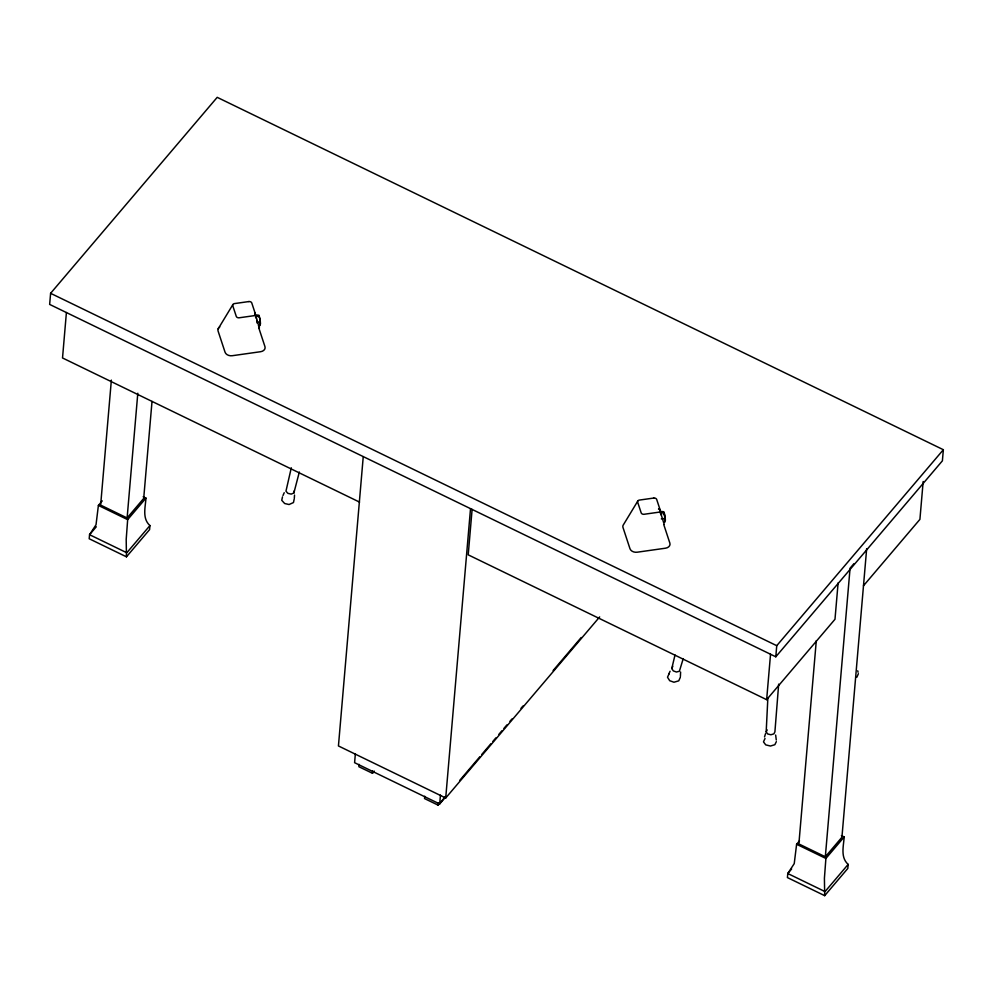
<?xml version="1.0" encoding="UTF-8"?>
<svg xmlns="http://www.w3.org/2000/svg" width="993" height="993" viewBox="0 0 993 993"><rect width="100%" height="100%" fill="white"/><g stroke="black" fill="none" stroke-linecap="round" stroke-linejoin="round"><path stroke-width="1.49" d="M680.602 672.013L680.404 676.506M294.536 495.073L294.325 498.052M778.673 684.127L774.912 731.816L773.895 733.864L770.916 734.758L767.713 733.976L766.174 731.978L767.862 697.93M259.607 324.996L259.62 325.94L260.476 323.842L260.116 318.964L258.9 315.24L255.151 314.818M664.516 521.486L664.528 522.442L665.384 520.332L665.037 515.454L663.808 511.743L660.072 511.308M50.606 293.307L49.65 304.417L775.794 656.795L942.394 460.826L943.35 449.717L217.206 97.339L50.606 293.307L776.749 645.686L775.794 656.795M66.407 312.522L62.522 357.964L359.553 502.11M102.242 500.906L98.394 505.425L96.023 524.776L89.556 534.693L89.196 538.752L126.459 556.825L149.583 529.629L149.931 525.57C142.011 518.507 145.388 507.237 145.959 498.126L143.166 496.773M111.365 380.12L100.641 505.114L127.116 517.961L143.7 498.436L152.016 401.433M127.116 517.961L137.804 393.228M145.959 498.126L127.663 519.637L126.198 539.422L126.459 556.825M259.93 323.544L259.719 318.852M363.252 456.606L338.439 745.954L445.708 798L599.673 616.901M355.357 753.799L354.6 762.686L439.688 803.97L445.708 796.882M359.094 764.362L358.895 766.708L372.487 773.299L374.311 771.151M372.487 773.299L372.685 770.953M424.743 796.225L424.545 798.558L438.136 805.162L445.447 796.56M438.136 805.162L438.335 802.816M439.688 803.97L440.445 795.083M445.708 798L470.521 508.652M472.109 509.397L468.212 554.839L766.646 699.668L834.989 619.272L838.104 582.916M664.838 520.034L665.049 517.626L663.585 513.17M766.646 699.668L770.543 654.213M799.502 840.86L796.609 844.261L794.239 863.612L787.772 873.517L787.424 877.576L824.686 895.661L847.811 868.453L848.159 864.394C840.227 857.331 843.603 846.061 844.174 836.95L841.394 835.597M816.296 640.684L798.869 843.938L825.332 856.785L841.927 837.273L866.666 548.695L867.385 549.055M825.332 856.785L850.07 568.207L853.98 563.627M844.174 836.95L825.891 858.461L824.413 878.246L824.686 895.661M923.167 481.506L919.915 519.376L863.463 585.783M294.201 499.02L293.469 502.557L289.062 504.518L284.656 503.513L281.751 500.311L282.484 496.897M291.297 467.815L285.959 491.187L287.92 493.36L291.197 494.104L293.866 493L294.35 490.679M683.234 658.62L679.386 671.256L676.444 672.013L673.291 670.883L671.789 668.525L675.017 654.97M293.866 493L299.34 472.023M764.523 736.918L765.553 733.616M283.005 495.47L284.221 492.714M856.86 677.238L858.386 673.688M776.34 741.647L774.85 744.7L770.456 746.028L765.74 744.874L763.468 741.883L765.032 738.482M680.267 677.462L678.753 680.838L673.949 682.228L669.716 680.714L667.495 677.226L668.997 673.974M668.674 674.284L670.076 671.243M671.789 668.525L672.807 666.315M766.174 731.978L767.192 729.929M218.175 328.832L232.772 304.752M637.68 501.242L623.083 525.322A5.946 4.357 4.9 0 0 623.021 527.581L629.984 548.732A5.946 4.357 4.9 0 0 637.158 552.207L665.509 548.198A5.946 4.357 4.9 0 0 669.853 543.084L663.82 524.763M96.296 526.762L89.556 534.693L126.806 552.766L149.931 525.57M459.759 780.361L479.83 756.753M481.841 754.382L490.877 743.757M492.888 741.399L495.892 737.861M498.908 734.311L501.912 730.774M503.923 728.415L506.939 724.878M509.943 721.328L511.954 718.969M520.99 708.344L523.001 705.986M553.101 670.56L581.215 637.506M776.749 645.686L943.35 449.717M791.632 868.987L787.772 873.517L825.034 891.602L848.159 864.394M255.375 316.693L258.912 316.196M257.609 322.253L259.967 321.931M660.283 513.195L663.82 512.686M663.361 514.349L664.416 514.2M661.338 518.917L664.876 518.42M98.394 505.425L127.663 519.637M796.609 844.261L825.891 858.461M258.664 316.68L259.508 317.71M659.402 508.925L664.18 524.378M660.084 510.687L659.389 509.186A8.279 1.688 82 0 0 658.496 509.049M254.655 312.671L255.176 314.185M258.478 325.605L259.434 328.124L255.834 316.196L256.455 318.691M258.912 328.261L264.945 346.594A5.946 4.357 4.9 0 1 260.6 351.708L232.238 355.717A5.946 4.357 4.9 0 1 225.063 352.23L218.1 331.091A5.946 4.357 4.9 0 1 219.763 326.958M857.716 670.784L858.089 672.236M660.742 512.686L661.363 515.181M775.657 735.068L776.278 740.021M256.678 320.094A8.279 1.688 82 0 1 257.001 322.936M248.858 301.562L234.509 303.585A2.42 1.775 4.9 0 0 232.747 305.67L236.272 316.37A2.42 1.775 4.9 0 0 239.189 317.785L253.538 315.762A2.42 1.775 4.9 0 0 255.3 313.676L251.775 302.977A2.42 1.775 4.9 0 0 248.858 301.562M653.779 498.052L639.418 500.075A2.42 1.775 4.9 0 0 637.655 502.16L641.18 512.86A2.42 1.775 4.9 0 0 644.097 514.275L658.446 512.251A2.42 1.775 4.9 0 0 660.221 510.166L656.696 499.467A2.42 1.775 4.9 0 0 653.779 498.052"/></g></svg>
